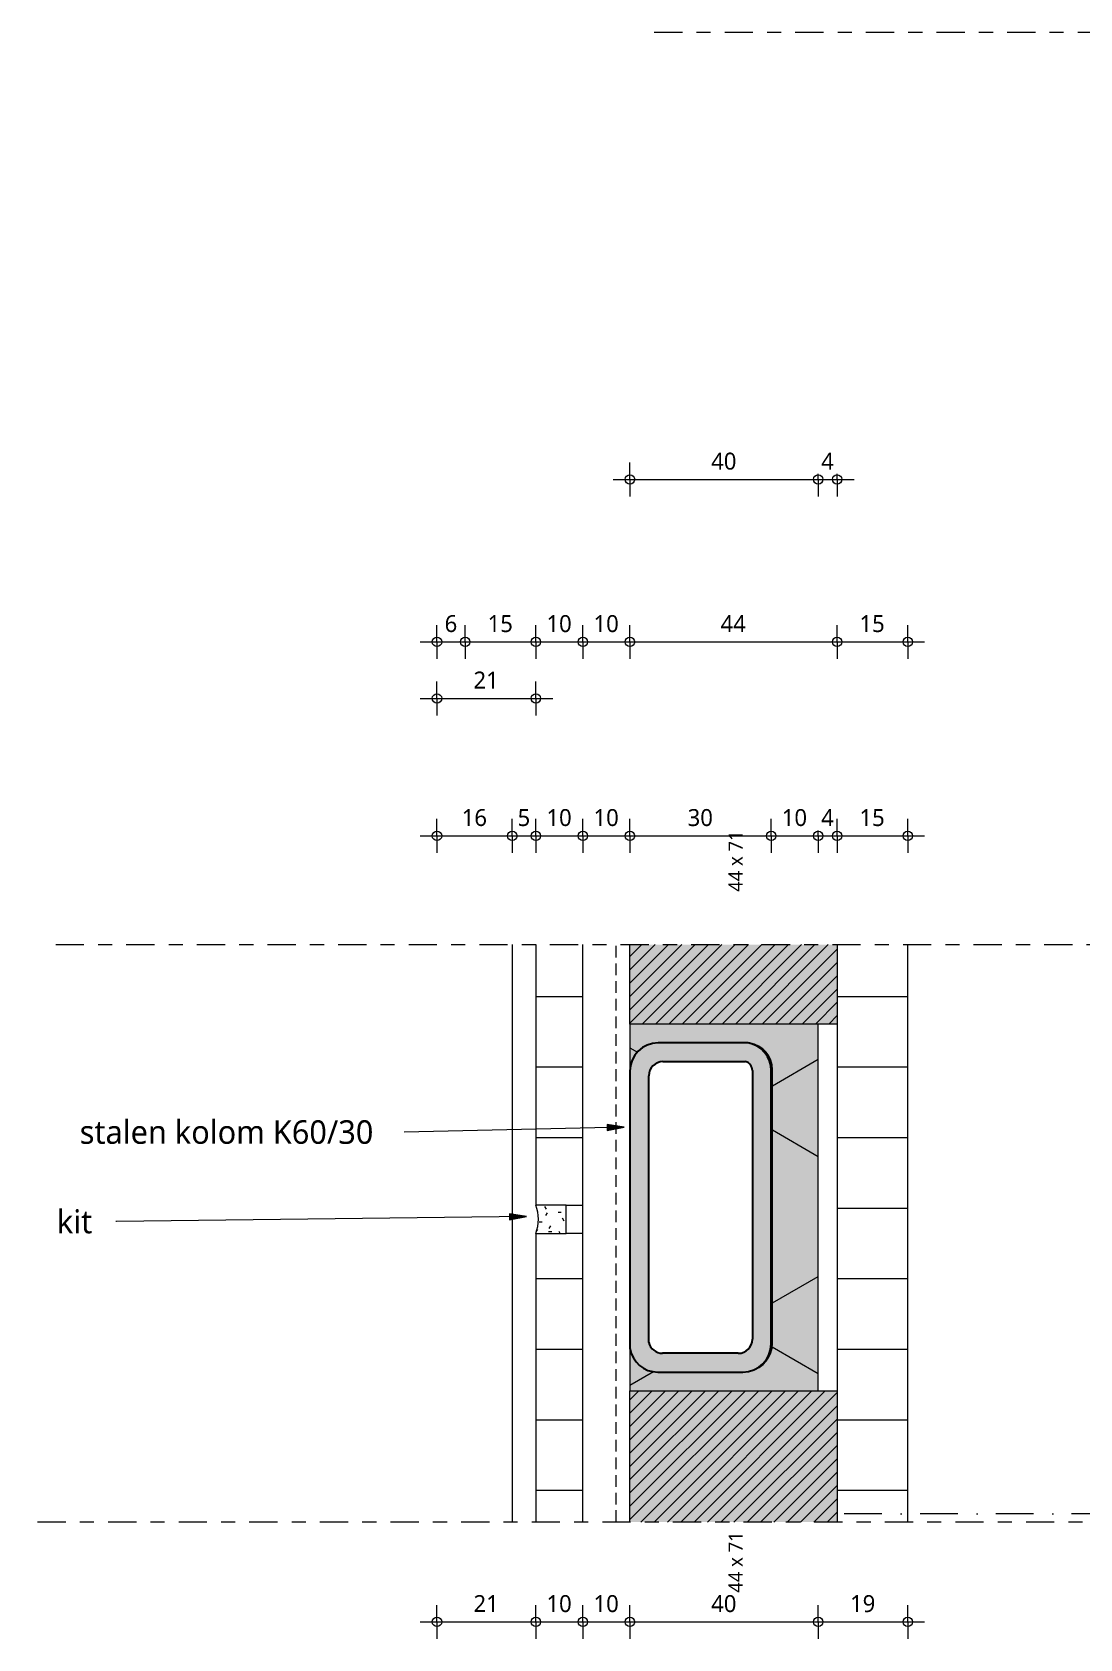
# Model space of a CAD drawing. Header units: millimetres. Extents: x 2457 to 4349, y 3067 to 7524.
# Drawn here: x 2690.9 to 2913.5, y 6838.4 to 7180 of the extents above; entities that cross this region are included whole.
import ezdxf

# ---------------------------------------------------------------- set-up
doc = ezdxf.new("R2010")
doc.units = ezdxf.units.MM
for name, pattern in [('MV_center', [15, 6, -3, 3, -3]), ('MV_hidden', [3.75, 2.5, -1.25]), ('MV_stramien', [16, 8, -4, 0, -4])]:
    doc.linetypes.add(name, pattern=pattern)
for name, color, linetype, lineweight in [('A-ANNO-DIMS', 211, 'Continuous', 13), ('A-ANNO-DIMS-2', 211, 'Continuous', 13), ('A-ANNO-NOTE', 131, 'Continuous', 18), ('A-DETL', 90, 'Continuous', 13), ('A-DETL-GENF', 92, 'Continuous', 18), ('A-DETL-MEDM', 33, 'Continuous', 25), ('G-ANNO-TEXT', 231, 'Continuous', 13)]:
    doc.layers.add(name, color=color, linetype=linetype, lineweight=lineweight)
doc.styles.add('Segoe UI', font='segoeui.ttf', dxfattribs={"height": 3})
doc.styles.add('Segoe UI_1', font='segoeui.ttf', dxfattribs={"height": 3.6})
doc.styles.add('Segoe UI_3', font='segoeui.ttf', dxfattribs={"height": 5})
doc.dimstyles.new('1_8_mm', dxfattribs={"dimscale": 304.8, "dimtxt": 3.77051, "dimasz": 0.006562, "dimexe": 0.011811, "dimexo": 0.0625, "dimgap": 0.003281, "dimtad": 1, "dimdec": 0, "dimzin": 0, "dimdsep": 46, "dimtxsty": 'Segoe UI_1', "dimblk1": 'DOTBLANK', "dimblk2": 'DOTBLANK', "dimsah": 1, "dimcen": 0.09, "dimdle": 0.011811, "dimazin": 0, "dimtfac": 1, "dimtdec": 4, "dimtix": 1, "dimtmove": 0, "dimatfit": 3, "dimfxl": 0.011811, "dimfxlon": 1, "dimtvp": 1, "dimtfill": 1, "dimtolj": 1, "dimtzin": 0, "dimarcsym": 2})
pattern_1 = [(90, (0, 0), (-15, 9e-16), [])]

# ---------------------------------------------------------------- blocks, each defined once
blk = doc.blocks.new('00 plaatmateriaal1 - d_15 mm-3252142-Details Strandbaak Strandhuis 2_0')
at = {"layer": 'A-DETL-GENF', "lineweight": 13}
h = blk.add_hatch(dxfattribs=at)
h.set_pattern_fill('FP_2', color=256, style=0, pattern_type=2)
h.set_pattern_definition(pattern_1)
h.paths.add_polyline_path([(13.62, -15), (136.38, -15), (136.38, 0), (13.62, 0)])
at = {"layer": 'A-DETL-MEDM', "lineweight": 18}
for p, q in [((119.5, 0), (41.5, 0)), ((13.62, -15), (136.38, -15))]:
    blk.add_line(p, q, dxfattribs=at)
blk = doc.blocks.new('00 plaatmateriaal1 - d_10 mm-3252143-Details Strandbaak Strandhuis 2_0')
at = {"layer": 'A-DETL-GENF', "lineweight": 13}
h = blk.add_hatch(dxfattribs=at)
h.set_pattern_fill('FP_1', color=256, style=0, pattern_type=2)
h.set_pattern_definition([(270, (0, 0), (-15, -9e-16), [])])
h.paths.add_polyline_path([(13.62, 10), (13.62, 0), (75, 0), (75, 10), (56.4, 10)])
at = {"layer": 'A-DETL-MEDM', "lineweight": 18}
for p, q in [((75, 10), (13.62, 10)), ((75, 0), (75, 3.55)), ((13.62, 0), (75, 0))]:
    blk.add_line(p, q, dxfattribs=at)
blk = doc.blocks.new('42 isolatie - Type 1-3778979-Details Strandbaak Strandhuis 2_0')
at = {"layer": 'A-DETL-GENF'}
blk.add_hatch(color=256, dxfattribs=at).paths.add_polyline_path([(108.78, -16.66), (108.78, -0.8), (30.78, -0.8), (30.78, -40.8), (40.78, -40.8), (39.23, -40.6), (37.78, -40), (36.54, -39.04), (35.58, -37.8), (34.98, -36.35), (34.78, -34.8), (34.78, -15.36), (35.17, -14.04), (35.86, -12.84), (36.82, -11.85), (37.89, -11.14), (39.16, -10.68), (40.5, -10.52), (98.64, -10.52), (100.23, -10.73), (101.78, -11.4), (103.02, -12.37), (103.97, -13.63), (104.57, -15.11), (104.78, -16.8), (104.78, -34.88), (104.61, -36.28), (104.13, -37.59), (103.33, -38.79), (102.33, -39.72), (101.12, -40.41), (99.78, -40.8), (108.78, -40.8), (108.78, -16.8)])
at = {"layer": 'A-DETL-GENF', "lineweight": 13}
h = blk.add_hatch(dxfattribs=at)
h.set_pattern_fill('FP_7', color=256, style=0, pattern_type=2)
h.set_pattern_definition([(300, (0, 0), (-34.641, -20), []), (240, (0, 0), (-34.641, 20), [])])
h.paths.add_polyline_path([(108.78, -16.66), (108.78, -0.8), (30.78, -0.8), (30.78, -40.8), (40.78, -40.8), (39.23, -40.6), (37.78, -40), (36.54, -39.04), (35.58, -37.8), (34.98, -36.35), (34.78, -34.8), (34.78, -15.36), (35.17, -14.04), (35.86, -12.84), (36.82, -11.85), (37.89, -11.14), (39.16, -10.68), (40.5, -10.52), (98.64, -10.52), (100.23, -10.73), (101.78, -11.4), (103.02, -12.37), (103.97, -13.63), (104.57, -15.11), (104.78, -16.8), (104.78, -34.88), (104.61, -36.28), (104.13, -37.59), (103.33, -38.79), (102.33, -39.72), (101.12, -40.41), (99.78, -40.8), (108.78, -40.8), (108.78, -16.8)])
at = {"layer": 'A-DETL-GENF'}
for p, q in [((108.78, -0.8), (30.78, -0.8)), ((108.78, -0.8), (30.78, -0.8)), ((30.78, -40.8), (40.78, -40.8)), ((30.78, -40.8), (40.78, -40.8)), ((99.78, -40.8), (108.78, -40.8)), ((99.78, -40.8), (108.78, -40.8))]:
    blk.add_line(p, q, dxfattribs=at)
blk = doc.blocks.new('00 plaatmateriaal1 - d_10 mm-3252145-Details Strandbaak Strandhuis 2_0')
at = {"layer": 'A-DETL-GENF', "lineweight": 13}
h = blk.add_hatch(dxfattribs=at)
h.set_pattern_fill('FP_2', color=256, style=0, pattern_type=2)
h.set_pattern_definition(pattern_1)
h.paths.add_polyline_path([(75, -9.53), (75, 0), (19.62, 0), (19.62, -10), (75, -10)])
at = {"layer": 'A-DETL-MEDM', "lineweight": 18}
for p, q in [((75, 0), (19.62, 0)), ((75, -3.55), (75, 0)), ((19.62, -10), (75, -10))]:
    blk.add_line(p, q, dxfattribs=at)
blk = doc.blocks.new('00 hout_rechthoekig_sls - Vuren 44x71-V4-Details Strandbaak Strandhuis 2_0')
at = {"layer": 'A-DETL-GENF', "lineweight": 13}
blk.add_hatch(color=256, dxfattribs=at).paths.add_polyline_path([(71, 0), (54.12, 0), (54.12, -44), (71, -44), (71, -40.43)])
at = {"layer": 'A-DETL-MEDM', "lineweight": 13}
h = blk.add_hatch(dxfattribs=at)
h.set_pattern_fill('FP_10', color=256, style=0, pattern_type=2)
h.set_pattern_definition([(135, (7040.142, -2861.885), (-1.41421356, -1.41421356), [])])
h.paths.add_polyline_path([(71, 0), (54.12, 0), (54.12, -44), (71, -44), (71, -40.43)])
at = {"layer": 'A-DETL-MEDM', "lineweight": 18}
for p, q in [((54.12, 0), (71, 0)), ((71, 0), (71, -44)), ((71, 0), (71, -44)), ((71, 0), (71, -44)), ((71, -44), (54.12, -44)), ((71, -44), (54.12, -44))]:
    blk.add_line(p, q, dxfattribs=at)
blk = doc.blocks.new('00 hout_rechthoekig_sls - Vuren 44x71-V5-Details Strandbaak Strandhuis 2_0')
at = {"layer": 'A-DETL-GENF', "lineweight": 13}
blk.add_hatch(color=256, dxfattribs=at).paths.add_polyline_path([(27.88, -40.43), (27.88, 0), (0, 0), (0, -44), (27.88, -44)])
at = {"layer": 'A-DETL-MEDM', "lineweight": 13}
h = blk.add_hatch(dxfattribs=at)
h.set_pattern_fill('FP_11', color=256, style=0, pattern_type=2)
h.set_pattern_definition([(135, (6891.142, -2861.885), (-1.41421356, -1.41421356), [])])
h.paths.add_polyline_path([(27.88, -40.43), (27.88, 0), (0, 0), (0, -44), (27.88, -44)])
at = {"layer": 'A-DETL-MEDM', "lineweight": 18}
for p, q in [((0, 0), (27.88, 0)), ((0, -44), (0, 0)), ((27.88, -44), (0, -44)), ((27.88, -44), (0, -44))]:
    blk.add_line(p, q, dxfattribs=at)
blk = doc.blocks.new('NLRS_00_DI_maskeer - Type 1-4234790-Details Strandbaak Strandhuis 2_0')
at = {"layer": 'A-DETL-GENF', "linetype": 'MV_center'}
for p, q in [((-100, 0), (147.13, 0)), ((157.13, 0), (179, 0))]:
    blk.add_line(p, q, dxfattribs=at)
blk = doc.blocks.new('NLRS_00_DI_maskeer - Type 1-4234789-Details Strandbaak Strandhuis 2_0')
at = {"layer": 'A-DETL-GENF', "linetype": 'MV_center'}
for p, q in [((177.13, 0), (-100, 0)), ((184, 0), (178.13, 0))]:
    blk.add_line(p, q, dxfattribs=at)
blk = doc.blocks.new('NLRS_00_DI_maskeer - Type 1-4234794-Details Strandbaak Strandhuis 2_0')
at = {"layer": 'A-DETL-GENF', "linetype": 'MV_center'}
blk.add_line((-100, 0), (240, 0), dxfattribs=at)
blk = doc.blocks.new('DIMBLOCK19-Details Strandbaak Strandhuis 2_0')
at = {"layer": 'A-ANNO-DIMS-2'}
for p, q in [((2776.89, 7050.36), (2776.89, 7053.96)), ((2782.89, 7050.36), (2782.89, 7053.96)), ((2773.29, 7050.36), (2782.89, 7050.36)), ((2776.89, 7050.36), (2776.89, 7046.76)), ((2782.89, 7050.36), (2782.89, 7046.76))]:
    blk.add_line(p, q, dxfattribs=at)
for centre in [(2776.89, 7050.36), (2782.89, 7050.36)]:
    blk.add_circle(centre, 1, dxfattribs=at)
at = {"layer": 'A-ANNO-DIMS-2', "color": 0, "insert": (2778.51, 7056.06), "char_height": 3.6, "width": 3.2906, "attachment_point": 1, "line_spacing_factor": 1.142579, "style": 'Segoe UI_1', "bg_fill": 3, "box_fill_scale": 1.25, "bg_fill_color": 9, "bg_fill_true_color": 13158600, "bg_fill_transparency": 0}
blk.add_mtext('6', dxfattribs=at)
blk = doc.blocks.new('_DotBlank')
at = {"color": 0, "linetype": 'ByBlock', "lineweight": -2}
blk.add_line((-0.5, 0), (-1, 0), dxfattribs=at)
blk.add_circle((0, 0), 0.5, dxfattribs=at)
blk = doc.blocks.new('DIMBLOCK20-Details Strandbaak Strandhuis 2_0')
at = {"layer": 'A-ANNO-DIMS-2'}
for p, q in [((2782.89, 7050.36), (2782.89, 7053.96)), ((2797.89, 7050.36), (2797.89, 7053.96)), ((2782.89, 7050.36), (2797.89, 7050.36)), ((2782.89, 7050.36), (2782.89, 7046.76)), ((2797.89, 7050.36), (2797.89, 7046.76))]:
    blk.add_line(p, q, dxfattribs=at)
for centre in [(2782.89, 7050.36), (2797.89, 7050.36)]:
    blk.add_circle(centre, 1, dxfattribs=at)
at = {"layer": 'A-ANNO-DIMS-2', "color": 0, "insert": (2787.64, 7056.06), "char_height": 3.6, "width": 6.5813, "attachment_point": 1, "line_spacing_factor": 1.142579, "style": 'Segoe UI_1', "bg_fill": 3, "box_fill_scale": 1.25, "bg_fill_color": 9, "bg_fill_true_color": 13158600, "bg_fill_transparency": 0}
blk.add_mtext('15', dxfattribs=at)
blk = doc.blocks.new('DIMBLOCK21-Details Strandbaak Strandhuis 2_0')
at = {"layer": 'A-ANNO-DIMS-2'}
for p, q in [((2797.89, 7050.36), (2797.89, 7053.96)), ((2807.89, 7050.36), (2807.89, 7053.96)), ((2797.89, 7050.36), (2807.89, 7050.36)), ((2797.89, 7050.36), (2797.89, 7046.76)), ((2807.89, 7050.36), (2807.89, 7046.76))]:
    blk.add_line(p, q, dxfattribs=at)
for centre in [(2797.89, 7050.36), (2807.89, 7050.36)]:
    blk.add_circle(centre, 1, dxfattribs=at)
at = {"layer": 'A-ANNO-DIMS-2', "color": 0, "insert": (2800.14, 7056.06), "char_height": 3.6, "width": 6.5813, "attachment_point": 1, "line_spacing_factor": 1.142579, "style": 'Segoe UI_1', "bg_fill": 3, "box_fill_scale": 1.25, "bg_fill_color": 9, "bg_fill_true_color": 13158600, "bg_fill_transparency": 0}
blk.add_mtext('10', dxfattribs=at)
blk = doc.blocks.new('DIMBLOCK22-Details Strandbaak Strandhuis 2_0')
at = {"layer": 'A-ANNO-DIMS-2'}
for p, q in [((2807.89, 7050.36), (2807.89, 7053.96)), ((2817.89, 7050.36), (2817.89, 7053.96)), ((2807.89, 7050.36), (2817.89, 7050.36)), ((2807.89, 7050.36), (2807.89, 7046.76)), ((2817.89, 7050.36), (2817.89, 7046.76))]:
    blk.add_line(p, q, dxfattribs=at)
for centre in [(2807.89, 7050.36), (2817.89, 7050.36)]:
    blk.add_circle(centre, 1, dxfattribs=at)
at = {"layer": 'A-ANNO-DIMS-2', "color": 0, "insert": (2810.14, 7056.06), "char_height": 3.6, "width": 6.5813, "attachment_point": 1, "line_spacing_factor": 1.142579, "style": 'Segoe UI_1', "bg_fill": 3, "box_fill_scale": 1.25, "bg_fill_color": 9, "bg_fill_true_color": 13158600, "bg_fill_transparency": 0}
blk.add_mtext('10', dxfattribs=at)
blk = doc.blocks.new('DIMBLOCK23-Details Strandbaak Strandhuis 2_0')
at = {"layer": 'A-ANNO-DIMS-2'}
for p, q in [((2817.89, 7050.36), (2817.89, 7053.96)), ((2861.89, 7050.36), (2861.89, 7053.96)), ((2817.89, 7050.36), (2861.89, 7050.36)), ((2817.89, 7050.36), (2817.89, 7046.76)), ((2861.89, 7050.36), (2861.89, 7046.76))]:
    blk.add_line(p, q, dxfattribs=at)
for centre in [(2817.89, 7050.36), (2861.89, 7050.36)]:
    blk.add_circle(centre, 1, dxfattribs=at)
at = {"layer": 'A-ANNO-DIMS-2', "color": 0, "insert": (2837.14, 7056.06), "char_height": 3.6, "width": 6.5813, "attachment_point": 1, "line_spacing_factor": 1.142579, "style": 'Segoe UI_1', "bg_fill": 3, "box_fill_scale": 1.25, "bg_fill_color": 9, "bg_fill_true_color": 13158600, "bg_fill_transparency": 0}
blk.add_mtext('44', dxfattribs=at)
blk = doc.blocks.new('DIMBLOCK24-Details Strandbaak Strandhuis 2_0')
at = {"layer": 'A-ANNO-DIMS-2'}
for p, q in [((2861.89, 7050.36), (2861.89, 7053.96)), ((2876.89, 7050.36), (2876.89, 7053.96)), ((2861.89, 7050.36), (2880.49, 7050.36)), ((2861.89, 7050.36), (2861.89, 7046.76)), ((2876.89, 7050.36), (2876.89, 7046.76))]:
    blk.add_line(p, q, dxfattribs=at)
for centre in [(2861.89, 7050.36), (2876.89, 7050.36)]:
    blk.add_circle(centre, 1, dxfattribs=at)
at = {"layer": 'A-ANNO-DIMS-2', "color": 0, "insert": (2866.64, 7056.06), "char_height": 3.6, "width": 6.5813, "attachment_point": 1, "line_spacing_factor": 1.142579, "style": 'Segoe UI_1', "bg_fill": 3, "box_fill_scale": 1.25, "bg_fill_color": 9, "bg_fill_true_color": 13158600, "bg_fill_transparency": 0}
blk.add_mtext('15', dxfattribs=at)
blk = doc.blocks.new('DIMBLOCK26-Details Strandbaak Strandhuis 2_0')
at = {"layer": 'A-ANNO-DIMS-2'}
for p, q in [((2776.89, 7038.36), (2776.89, 7041.96)), ((2797.89, 7038.36), (2797.89, 7041.96)), ((2773.29, 7038.36), (2801.49, 7038.36)), ((2776.89, 7038.36), (2776.89, 7034.76)), ((2797.89, 7038.36), (2797.89, 7034.76))]:
    blk.add_line(p, q, dxfattribs=at)
for centre in [(2776.89, 7038.36), (2797.89, 7038.36)]:
    blk.add_circle(centre, 1, dxfattribs=at)
at = {"layer": 'A-ANNO-DIMS-2', "color": 0, "insert": (2784.64, 7044.06), "char_height": 3.6, "width": 6.5813, "attachment_point": 1, "line_spacing_factor": 1.142579, "style": 'Segoe UI_1', "bg_fill": 3, "box_fill_scale": 1.25, "bg_fill_color": 9, "bg_fill_true_color": 13158600, "bg_fill_transparency": 0}
blk.add_mtext('21', dxfattribs=at)
blk = doc.blocks.new('DIMBLOCK31-Details Strandbaak Strandhuis 2_0')
at = {"layer": 'A-ANNO-DIMS-2'}
for p, q in [((2776.89, 6842.03), (2776.89, 6845.63)), ((2797.89, 6842.03), (2797.89, 6845.63)), ((2773.29, 6842.03), (2797.89, 6842.03)), ((2776.89, 6842.03), (2776.89, 6838.43)), ((2797.89, 6842.03), (2797.89, 6838.43))]:
    blk.add_line(p, q, dxfattribs=at)
for centre in [(2776.89, 6842.03), (2797.89, 6842.03)]:
    blk.add_circle(centre, 1, dxfattribs=at)
at = {"layer": 'A-ANNO-DIMS-2', "color": 0, "insert": (2784.64, 6847.73), "char_height": 3.6, "width": 6.5813, "attachment_point": 1, "line_spacing_factor": 1.142579, "style": 'Segoe UI_1', "bg_fill": 3, "box_fill_scale": 1.25, "bg_fill_color": 9, "bg_fill_true_color": 13158600, "bg_fill_transparency": 0}
blk.add_mtext('21', dxfattribs=at)
blk = doc.blocks.new('DIMBLOCK32-Details Strandbaak Strandhuis 2_0')
at = {"layer": 'A-ANNO-DIMS-2'}
for p, q in [((2797.89, 6842.03), (2797.89, 6845.63)), ((2807.89, 6842.03), (2807.89, 6845.63)), ((2797.89, 6842.03), (2807.89, 6842.03)), ((2797.89, 6842.03), (2797.89, 6838.43)), ((2807.89, 6842.03), (2807.89, 6838.43))]:
    blk.add_line(p, q, dxfattribs=at)
for centre in [(2797.89, 6842.03), (2807.89, 6842.03)]:
    blk.add_circle(centre, 1, dxfattribs=at)
at = {"layer": 'A-ANNO-DIMS-2', "color": 0, "insert": (2800.14, 6847.73), "char_height": 3.6, "width": 6.5813, "attachment_point": 1, "line_spacing_factor": 1.142579, "style": 'Segoe UI_1', "bg_fill": 3, "box_fill_scale": 1.25, "bg_fill_color": 9, "bg_fill_true_color": 13158600, "bg_fill_transparency": 0}
blk.add_mtext('10', dxfattribs=at)
blk = doc.blocks.new('DIMBLOCK33-Details Strandbaak Strandhuis 2_0')
at = {"layer": 'A-ANNO-DIMS-2'}
for p, q in [((2807.89, 6842.03), (2807.89, 6845.63)), ((2817.89, 6842.03), (2817.89, 6845.63)), ((2807.89, 6842.03), (2817.89, 6842.03)), ((2807.89, 6842.03), (2807.89, 6838.43)), ((2817.89, 6842.03), (2817.89, 6838.43))]:
    blk.add_line(p, q, dxfattribs=at)
for centre in [(2807.89, 6842.03), (2817.89, 6842.03)]:
    blk.add_circle(centre, 1, dxfattribs=at)
at = {"layer": 'A-ANNO-DIMS-2', "color": 0, "insert": (2810.14, 6847.73), "char_height": 3.6, "width": 6.5813, "attachment_point": 1, "line_spacing_factor": 1.142579, "style": 'Segoe UI_1', "bg_fill": 3, "box_fill_scale": 1.25, "bg_fill_color": 9, "bg_fill_true_color": 13158600, "bg_fill_transparency": 0}
blk.add_mtext('10', dxfattribs=at)
blk = doc.blocks.new('DIMBLOCK34-Details Strandbaak Strandhuis 2_0')
at = {"layer": 'A-ANNO-DIMS-2'}
for p, q in [((2817.89, 6842.03), (2817.89, 6845.63)), ((2857.89, 6842.03), (2857.89, 6845.63)), ((2817.89, 6842.03), (2857.89, 6842.03)), ((2817.89, 6842.03), (2817.89, 6838.43)), ((2857.89, 6842.03), (2857.89, 6838.43))]:
    blk.add_line(p, q, dxfattribs=at)
for centre in [(2817.89, 6842.03), (2857.89, 6842.03)]:
    blk.add_circle(centre, 1, dxfattribs=at)
at = {"layer": 'A-ANNO-DIMS-2', "color": 0, "insert": (2835.14, 6847.73), "char_height": 3.6, "width": 6.5813, "attachment_point": 1, "line_spacing_factor": 1.142579, "style": 'Segoe UI_1', "bg_fill": 3, "box_fill_scale": 1.25, "bg_fill_color": 9, "bg_fill_true_color": 13158600, "bg_fill_transparency": 0}
blk.add_mtext('40', dxfattribs=at)
blk = doc.blocks.new('DIMBLOCK35-Details Strandbaak Strandhuis 2_0')
at = {"layer": 'A-ANNO-DIMS-2'}
for p, q in [((2857.89, 6842.03), (2857.89, 6845.63)), ((2876.89, 6842.03), (2876.89, 6845.63)), ((2857.89, 6842.03), (2880.49, 6842.03)), ((2857.89, 6842.03), (2857.89, 6838.43)), ((2876.89, 6842.03), (2876.89, 6838.43))]:
    blk.add_line(p, q, dxfattribs=at)
for centre in [(2857.89, 6842.03), (2876.89, 6842.03)]:
    blk.add_circle(centre, 1, dxfattribs=at)
at = {"layer": 'A-ANNO-DIMS-2', "color": 0, "insert": (2864.64, 6847.73), "char_height": 3.6, "width": 6.5813, "attachment_point": 1, "line_spacing_factor": 1.142579, "style": 'Segoe UI_1', "bg_fill": 3, "box_fill_scale": 1.25, "bg_fill_color": 9, "bg_fill_true_color": 13158600, "bg_fill_transparency": 0}
blk.add_mtext('19', dxfattribs=at)
blk = doc.blocks.new('DIMBLOCK40-Details Strandbaak Strandhuis 2_0')
at = {"layer": 'A-ANNO-DIMS-2'}
for p, q in [((2776.89, 7009.13), (2776.89, 7012.73)), ((2792.89, 7009.13), (2792.89, 7012.73)), ((2773.29, 7009.13), (2792.89, 7009.13)), ((2776.89, 7009.13), (2776.89, 7005.53)), ((2792.89, 7009.13), (2792.89, 7005.53))]:
    blk.add_line(p, q, dxfattribs=at)
for centre in [(2776.89, 7009.13), (2792.89, 7009.13)]:
    blk.add_circle(centre, 1, dxfattribs=at)
at = {"layer": 'A-ANNO-DIMS-2', "color": 0, "insert": (2782.14, 7014.83), "char_height": 3.6, "width": 6.5813, "attachment_point": 1, "line_spacing_factor": 1.142579, "style": 'Segoe UI_1', "bg_fill": 3, "box_fill_scale": 1.25, "bg_fill_color": 9, "bg_fill_true_color": 13158600, "bg_fill_transparency": 0}
blk.add_mtext('16', dxfattribs=at)
blk = doc.blocks.new('DIMBLOCK41-Details Strandbaak Strandhuis 2_0')
at = {"layer": 'A-ANNO-DIMS-2'}
for p, q in [((2792.89, 7009.13), (2792.89, 7012.73)), ((2797.89, 7009.13), (2797.89, 7012.73)), ((2792.89, 7009.13), (2797.89, 7009.13)), ((2792.89, 7009.13), (2792.89, 7005.53)), ((2797.89, 7009.13), (2797.89, 7005.53))]:
    blk.add_line(p, q, dxfattribs=at)
for centre in [(2792.89, 7009.13), (2797.89, 7009.13)]:
    blk.add_circle(centre, 1, dxfattribs=at)
at = {"layer": 'A-ANNO-DIMS-2', "color": 0, "insert": (2794.01, 7014.83), "char_height": 3.6, "width": 3.2906, "attachment_point": 1, "line_spacing_factor": 1.142579, "style": 'Segoe UI_1', "bg_fill": 3, "box_fill_scale": 1.25, "bg_fill_color": 9, "bg_fill_true_color": 13158600, "bg_fill_transparency": 0}
blk.add_mtext('5', dxfattribs=at)
blk = doc.blocks.new('DIMBLOCK42-Details Strandbaak Strandhuis 2_0')
at = {"layer": 'A-ANNO-DIMS-2'}
for p, q in [((2797.89, 7009.13), (2797.89, 7012.73)), ((2807.89, 7009.13), (2807.89, 7012.73)), ((2797.89, 7009.13), (2807.89, 7009.13)), ((2797.89, 7009.13), (2797.89, 7005.53)), ((2807.89, 7009.13), (2807.89, 7005.53))]:
    blk.add_line(p, q, dxfattribs=at)
for centre in [(2797.89, 7009.13), (2807.89, 7009.13)]:
    blk.add_circle(centre, 1, dxfattribs=at)
at = {"layer": 'A-ANNO-DIMS-2', "color": 0, "insert": (2800.14, 7014.83), "char_height": 3.6, "width": 6.5813, "attachment_point": 1, "line_spacing_factor": 1.142579, "style": 'Segoe UI_1', "bg_fill": 3, "box_fill_scale": 1.25, "bg_fill_color": 9, "bg_fill_true_color": 13158600, "bg_fill_transparency": 0}
blk.add_mtext('10', dxfattribs=at)
blk = doc.blocks.new('DIMBLOCK43-Details Strandbaak Strandhuis 2_0')
at = {"layer": 'A-ANNO-DIMS-2'}
for p, q in [((2807.89, 7009.13), (2807.89, 7012.73)), ((2817.89, 7009.13), (2817.89, 7012.73)), ((2807.89, 7009.13), (2817.89, 7009.13)), ((2807.89, 7009.13), (2807.89, 7005.53)), ((2817.89, 7009.13), (2817.89, 7005.53))]:
    blk.add_line(p, q, dxfattribs=at)
for centre in [(2807.89, 7009.13), (2817.89, 7009.13)]:
    blk.add_circle(centre, 1, dxfattribs=at)
at = {"layer": 'A-ANNO-DIMS-2', "color": 0, "insert": (2810.14, 7014.83), "char_height": 3.6, "width": 6.5813, "attachment_point": 1, "line_spacing_factor": 1.142579, "style": 'Segoe UI_1', "bg_fill": 3, "box_fill_scale": 1.25, "bg_fill_color": 9, "bg_fill_true_color": 13158600, "bg_fill_transparency": 0}
blk.add_mtext('10', dxfattribs=at)
blk = doc.blocks.new('DIMBLOCK44-Details Strandbaak Strandhuis 2_0')
at = {"layer": 'A-ANNO-DIMS-2'}
for p, q in [((2817.89, 7009.13), (2817.89, 7012.73)), ((2847.89, 7009.13), (2847.89, 7012.73)), ((2817.89, 7009.13), (2847.89, 7009.13)), ((2817.89, 7009.13), (2817.89, 7005.53)), ((2847.89, 7009.13), (2847.89, 7005.53))]:
    blk.add_line(p, q, dxfattribs=at)
for centre in [(2817.89, 7009.13), (2847.89, 7009.13)]:
    blk.add_circle(centre, 1, dxfattribs=at)
at = {"layer": 'A-ANNO-DIMS-2', "color": 0, "insert": (2830.14, 7014.83), "char_height": 3.6, "width": 6.5813, "attachment_point": 1, "line_spacing_factor": 1.142579, "style": 'Segoe UI_1', "bg_fill": 3, "box_fill_scale": 1.25, "bg_fill_color": 9, "bg_fill_true_color": 13158600, "bg_fill_transparency": 0}
blk.add_mtext('30', dxfattribs=at)
blk = doc.blocks.new('DIMBLOCK45-Details Strandbaak Strandhuis 2_0')
at = {"layer": 'A-ANNO-DIMS-2'}
for p, q in [((2847.89, 7009.13), (2847.89, 7012.73)), ((2857.89, 7009.13), (2857.89, 7012.73)), ((2847.89, 7009.13), (2857.89, 7009.13)), ((2847.89, 7009.13), (2847.89, 7005.53)), ((2857.89, 7009.13), (2857.89, 7005.53))]:
    blk.add_line(p, q, dxfattribs=at)
for centre in [(2847.89, 7009.13), (2857.89, 7009.13)]:
    blk.add_circle(centre, 1, dxfattribs=at)
at = {"layer": 'A-ANNO-DIMS-2', "color": 0, "insert": (2850.14, 7014.83), "char_height": 3.6, "width": 6.5813, "attachment_point": 1, "line_spacing_factor": 1.142579, "style": 'Segoe UI_1', "bg_fill": 3, "box_fill_scale": 1.25, "bg_fill_color": 9, "bg_fill_true_color": 13158600, "bg_fill_transparency": 0}
blk.add_mtext('10', dxfattribs=at)
blk = doc.blocks.new('DIMBLOCK46-Details Strandbaak Strandhuis 2_0')
at = {"layer": 'A-ANNO-DIMS-2'}
for p, q in [((2857.89, 7009.13), (2857.89, 7012.73)), ((2861.89, 7009.13), (2861.89, 7012.73)), ((2857.89, 7009.13), (2861.89, 7009.13)), ((2857.89, 7009.13), (2857.89, 7005.53)), ((2861.89, 7009.13), (2861.89, 7005.53))]:
    blk.add_line(p, q, dxfattribs=at)
for centre in [(2857.89, 7009.13), (2861.89, 7009.13)]:
    blk.add_circle(centre, 1, dxfattribs=at)
at = {"layer": 'A-ANNO-DIMS-2', "color": 0, "insert": (2858.51, 7014.83), "char_height": 3.6, "width": 3.2906, "attachment_point": 1, "line_spacing_factor": 1.142579, "style": 'Segoe UI_1', "bg_fill": 3, "box_fill_scale": 1.25, "bg_fill_color": 9, "bg_fill_true_color": 13158600, "bg_fill_transparency": 0}
blk.add_mtext('4', dxfattribs=at)
blk = doc.blocks.new('DIMBLOCK47-Details Strandbaak Strandhuis 2_0')
at = {"layer": 'A-ANNO-DIMS-2'}
for p, q in [((2861.89, 7009.13), (2861.89, 7012.73)), ((2876.89, 7009.13), (2876.89, 7012.73)), ((2861.89, 7009.13), (2880.49, 7009.13)), ((2861.89, 7009.13), (2861.89, 7005.53)), ((2876.89, 7009.13), (2876.89, 7005.53))]:
    blk.add_line(p, q, dxfattribs=at)
for centre in [(2861.89, 7009.13), (2876.89, 7009.13)]:
    blk.add_circle(centre, 1, dxfattribs=at)
at = {"layer": 'A-ANNO-DIMS-2', "color": 0, "insert": (2866.64, 7014.83), "char_height": 3.6, "width": 6.5813, "attachment_point": 1, "line_spacing_factor": 1.142579, "style": 'Segoe UI_1', "bg_fill": 3, "box_fill_scale": 1.25, "bg_fill_color": 9, "bg_fill_true_color": 13158600, "bg_fill_transparency": 0}
blk.add_mtext('15', dxfattribs=at)
blk = doc.blocks.new('DIMBLOCK56-Details Strandbaak Strandhuis 2_0')
at = {"layer": 'A-ANNO-DIMS-2'}
for p, q in [((2817.89, 7084.9), (2817.89, 7088.5)), ((2857.89, 7084.9), (2857.89, 7088.5)), ((2814.29, 7084.9), (2857.89, 7084.9)), ((2817.89, 7084.9), (2817.89, 7081.3)), ((2857.89, 7084.9), (2857.89, 7081.3))]:
    blk.add_line(p, q, dxfattribs=at)
for centre in [(2817.89, 7084.9), (2857.89, 7084.9)]:
    blk.add_circle(centre, 1, dxfattribs=at)
at = {"layer": 'A-ANNO-DIMS-2', "color": 0, "insert": (2835.14, 7090.6), "char_height": 3.6, "width": 6.5813, "attachment_point": 1, "line_spacing_factor": 1.142579, "style": 'Segoe UI_1', "bg_fill": 3, "box_fill_scale": 1.25, "bg_fill_color": 9, "bg_fill_true_color": 13158600, "bg_fill_transparency": 0}
blk.add_mtext('40', dxfattribs=at)
blk = doc.blocks.new('DIMBLOCK57-Details Strandbaak Strandhuis 2_0')
at = {"layer": 'A-ANNO-DIMS-2'}
for p, q in [((2857.89, 7084.9), (2857.89, 7088.5)), ((2861.89, 7084.9), (2861.89, 7088.5)), ((2857.89, 7084.9), (2865.49, 7084.9)), ((2857.89, 7084.9), (2857.89, 7081.3)), ((2861.89, 7084.9), (2861.89, 7081.3))]:
    blk.add_line(p, q, dxfattribs=at)
for centre in [(2857.89, 7084.9), (2861.89, 7084.9)]:
    blk.add_circle(centre, 1, dxfattribs=at)
at = {"layer": 'A-ANNO-DIMS-2', "color": 0, "insert": (2858.51, 7090.6), "char_height": 3.6, "width": 3.2906, "attachment_point": 1, "line_spacing_factor": 1.142579, "style": 'Segoe UI_1', "bg_fill": 3, "box_fill_scale": 1.25, "bg_fill_color": 9, "bg_fill_true_color": 13158600, "bg_fill_transparency": 0}
blk.add_mtext('4', dxfattribs=at)

msp = doc.modelspace()

# ---------------------------------------------------------------- hatches: boundary and pattern name
at = {"layer": 'A-DETL-GENF'}
h = msp.add_hatch(color=7, dxfattribs=at)
h.paths.add_polyline_path([(2841.89, 6895.14), (2843.44, 6895.35), (2844.89, 6895.95), (2846.13, 6896.9), (2847.08, 6898.14), (2847.68, 6899.59), (2847.89, 6901.14), (2847.89, 6959.23), (2847.72, 6960.62), (2847.24, 6961.93), (2846.47, 6963.1), (2845.45, 6964.06), (2844.23, 6964.75), (2842.89, 6965.14), (2823.89, 6965.14), (2822.33, 6964.94), (2820.89, 6964.34), (2819.64, 6963.38), (2818.69, 6962.14), (2818.09, 6960.7), (2817.89, 6959.14), (2817.89, 6900.14), (2818.28, 6898.8), (2818.97, 6897.58), (2819.93, 6896.56), (2821.1, 6895.79), (2822.41, 6895.31), (2823.8, 6895.14)])
h.paths.add_polyline_path([(2824.8, 6899.14), (2824.14, 6899.22), (2823.51, 6899.43), (2822.95, 6899.78), (2822.47, 6900.25), (2822.11, 6900.81), (2821.89, 6901.44), (2821.89, 6958.14), (2821.99, 6958.92), (2822.29, 6959.64), (2822.76, 6960.26), (2823.39, 6960.74), (2824.11, 6961.04), (2824.89, 6961.14), (2842.46, 6961.14), (2842.93, 6960.93), (2843.32, 6960.62), (2843.63, 6960.21), (2843.82, 6959.73), (2843.89, 6959.23), (2843.89, 6902.14), (2843.78, 6901.37), (2843.48, 6900.64), (2843.01, 6900.02), (2842.39, 6899.54), (2841.66, 6899.24), (2840.89, 6899.14)])
at = {"layer": 'A-DETL-GENF', "lineweight": 13}
h = msp.add_hatch(dxfattribs=at)
h.set_pattern_fill('FP_6', color=254, style=0, pattern_type=2)
h.set_pattern_definition([(0, (0, 0), (8.128, 2.032), [0.67056, -5.425, 0.67056, -5.425, -32.512]), (0, (0, 0), (8.128, 2.032), [-12.192, 0.67056, -11.521, 0.67056, -5.425, -14.224]), (0, (0, 0), (8.128, 2.032), [-30.48, 0.67056, -3.393, 0.67056, -9.489]), (120, (3.048, 1.016), (-5.8237636, 6.0230545), [0.67056, -5.425, 0.67056, -5.425, -32.512]), (120, (3.048, 1.016), (-5.8237636, 6.0230545), [-12.192, 0.67056, -11.521, 0.67056, -5.425, -14.224]), (120, (3.048, 1.016), (-5.8237636, 6.0230545), [-30.48, 0.67056, -3.393, 0.67056, -9.489]), (240, (4.064, 5.08), (-2.3042364, -8.0550545), [0.67056, -5.425, 0.67056, -5.425, -32.512]), (240, (4.064, 5.08), (-2.3042364, -8.0550545), [-12.192, 0.67056, -11.521, 0.67056, -5.425, -14.224]), (240, (4.064, 5.08), (-2.3042364, -8.0550545), [-30.48, 0.67056, -3.393, 0.67056, -9.489])])
h.paths.add_polyline_path([(2804.33, 6924.64), (2804.33, 6930.64), (2797.89, 6930.64), (2798.36, 6928.66), (2798.36, 6926.62), (2797.89, 6924.64)])
at = {"layer": 'G-ANNO-TEXT'}
for points in [[(2816.63, 6947.23), (2813.02, 6947.78), (2813.04, 6946.51)], [(2795.91, 6928.21), (2792.3, 6928.8), (2792.32, 6927.53)]]:
    msp.add_hatch(color=7, dxfattribs=at).paths.add_polyline_path(points)

# ---------------------------------------------------------------- linework, layer by layer
at = {"layer": 'A-DETL'}
msp.add_line((2792.89, 6986.02), (2792.89, 6863.26), dxfattribs=at)
at = {"layer": 'A-DETL', "linetype": 'MV_hidden', "lineweight": 18}
msp.add_line((2814.95, 6863.26), (2814.95, 6986.02), dxfattribs=at)
at = {"layer": 'A-DETL', "lineweight": 18}
for p, q in [((2843.33, 6965.14), (2842.89, 6965.14)), ((2848.16, 6901.28), (2848.16, 6959.42)), ((2804.33, 6930.64), (2797.89, 6930.64)), ((2804.33, 6924.64), (2804.33, 6930.64)), ((2807.89, 6924.64), (2807.89, 6930.64)), ((2797.89, 6924.64), (2804.33, 6924.64)), ((2841.89, 6895.14), (2842.03, 6895.14))]:
    msp.add_line(p, q, dxfattribs=at)
at = {"layer": 'A-DETL', "linetype": 'MV_stramien', "lineweight": 18}
msp.add_line((2968.01, 6865), (2863.01, 6865), dxfattribs=at)
at = {"layer": 'A-DETL', "lineweight": 18}
for centre, radius, start, end in [((2842.36, 6959.42), 5.81, 0, 80.4023), ((2842.03, 6901.28), 6.14, 283.3243, 0), ((2823.83, 6901.17), 6.03, 269.7596, 270)]:
    msp.add_arc(centre, radius, start, end, dxfattribs=at)
at = {"layer": 'A-DETL'}
msp.add_arc((2789.7, 6927.64), 8.72, 339.8663, 20.1337, dxfattribs=at)
at = {"layer": 'A-DETL-MEDM'}
for p, q in [((2842.89, 6965.14), (2823.89, 6965.14)), ((2824.89, 6961.14), (2842.46, 6961.14)), ((2817.89, 6959.14), (2817.89, 6900.14)), ((2821.89, 6901.44), (2821.89, 6958.14)), ((2843.89, 6959.23), (2843.89, 6902.14)), ((2847.89, 6901.14), (2847.89, 6959.23)), ((2840.89, 6899.14), (2824.8, 6899.14)), ((2823.8, 6895.14), (2841.89, 6895.14))]:
    msp.add_line(p, q, dxfattribs=at)
for centre, radius, start, end in [((2823.89, 6959.14), 6, 90, 180), ((2841.89, 6959.23), 6, 0, 80.4059), ((2824.89, 6958.14), 3, 90, 180), ((2841.89, 6959.23), 2, 0, 73.3434), ((2823.8, 6901.14), 6, 189.5941, 270), ((2824.8, 6902.14), 3, 193.584, 270), ((2840.89, 6902.14), 3, 270, 360), ((2841.89, 6901.14), 6, 270, 0)]:
    msp.add_arc(centre, radius, start, end, dxfattribs=at)
at = {"layer": 'G-ANNO-TEXT', "color": 250}
for p, q in [((2816.63, 6947.23), (2813.02, 6947.78)), ((2813.02, 6947.78), (2813.04, 6946.51)), ((2816.63, 6947.23), (2769.9, 6946.17)), ((2813.04, 6946.51), (2816.63, 6947.23)), ((2708.82, 6927.15), (2708.68, 6927.15)), ((2795.91, 6928.21), (2708.82, 6927.15)), ((2795.91, 6928.21), (2792.3, 6928.8)), ((2792.3, 6928.8), (2792.32, 6927.53)), ((2792.32, 6927.53), (2795.91, 6928.21))]:
    msp.add_line(p, q, dxfattribs=at)

# ---------------------------------------------------------------- block references
at = {"layer": 'A-DETL-GENF', "linetype": 'MV_center'}
for name, p in [('NLRS_00_DI_maskeer - Type 1-4234794-Details Strandbaak Strandhuis 2_0', (2923.01, 7180)), ('NLRS_00_DI_maskeer - Type 1-4234790-Details Strandbaak Strandhuis 2_0', (2795.89, 6986.02)), ('NLRS_00_DI_maskeer - Type 1-4234789-Details Strandbaak Strandhuis 2_0', (2790.89, 6863.26))]:
    msp.add_blockref(name, p, dxfattribs=at)
at = {"layer": 'A-DETL-GENF', "rotation": 269.9999999999997}
msp.add_blockref('42 isolatie - Type 1-3778979-Details Strandbaak Strandhuis 2_0', (2858.69, 6999.92), dxfattribs=at)
at = {"layer": 'A-DETL-MEDM', "lineweight": 18}
for name, p, rotation in [('00 plaatmateriaal1 - d_10 mm-3252145-Details Strandbaak Strandhuis 2_0', (2807.89, 7005.64), 270.000000000001), ('00 plaatmateriaal1 - d_15 mm-3252142-Details Strandbaak Strandhuis 2_0', (2861.89, 6849.64), 90.00000000000014), ('00 plaatmateriaal1 - d_10 mm-3252143-Details Strandbaak Strandhuis 2_0', (2807.89, 6849.64), 89.99999999999896)]:
    msp.add_blockref(name, p, dxfattribs=dict(at, rotation=rotation))
at = {"layer": 'A-DETL-MEDM', "lineweight": 13, "rotation": 269.9999999999993}
for name, p in [('00 hout_rechthoekig_sls - Vuren 44x71-V4-Details Strandbaak Strandhuis 2_0', (2861.89, 7040.14)), ('00 hout_rechthoekig_sls - Vuren 44x71-V5-Details Strandbaak Strandhuis 2_0', (2861.89, 6891.14))]:
    msp.add_blockref(name, p, dxfattribs=at)

# ---------------------------------------------------------------- texts
at = {"layer": 'A-ANNO-NOTE', "lineweight": 13, "char_height": 3, "width": 16.1941, "attachment_point": 1, "rotation": 90, "style": 'Segoe UI'}
for insert in [(2838.83, 6997.25), (2838.83, 6848.25)]:
    msp.add_mtext('44 x 71', dxfattribs=dict(at, insert=insert))
at = {"layer": 'G-ANNO-TEXT', "color": 7, "char_height": 5, "attachment_point": 1, "style": 'Segoe UI_3'}
for s, insert, width in [('stalen kolom K60/30', (2701, 6948.67), 77.443), ('kit', (2696.14, 6929.65), 9.1392)]:
    msp.add_mtext(s, dxfattribs=dict(at, insert=insert, width=width))

# ---------------------------------------------------------------- dimensions: what is measured, and where the dimension line sits
at = {"layer": 'A-ANNO-DIMS'}
for base, p1, p2, override, picture, middle in [((2857.89, 7084.9), (2817.89, 7088.5), (2857.89, 7088.5), {"dimpost": '<>', "dimfxl": 40}, 'DIMBLOCK56-Details Strandbaak Strandhuis 2_0', (2837.89, 7087.76)), ((2782.89, 7050.36), (2776.89, 7053.96), (2782.89, 7053.96), {"dimpost": '<>', "dimfxl": 6}, 'DIMBLOCK19-Details Strandbaak Strandhuis 2_0', (2779.89, 7053.22)), ((2797.89, 7038.36), (2776.89, 7041.96), (2797.89, 7041.96), {"dimpost": '<>', "dimfxl": 21}, 'DIMBLOCK26-Details Strandbaak Strandhuis 2_0', (2787.39, 7041.2)), ((2792.89, 7009.13), (2776.89, 7012.73), (2792.89, 7005.53), {"dimpost": '<>', "dimfxl": 17.54537}, 'DIMBLOCK40-Details Strandbaak Strandhuis 2_0', (2784.89, 7012)), ((2797.89, 6842.03), (2776.89, 6845.63), (2797.89, 6845.63), {"dimpost": '<>', "dimfxl": 21}, 'DIMBLOCK31-Details Strandbaak Strandhuis 2_0', (2787.39, 6844.87))]:
    dim = msp.add_linear_dim(base=base, p1=p1, p2=p2, dimstyle='1_8_mm', override=override, dxfattribs=at)
    dim.commit()
    dim.dimension.update_dxf_attribs({"geometry": picture, "text_midpoint": middle})

# ---------------------------------------------------------------- next in the draw order: dimensions: what is measured, and where the dimension line sits
for base, p1, p2, override, picture, middle in [((2861.89, 7084.9), (2857.89, 7088.5), (2861.89, 7088.5), {"dimpost": '<>', "dimfxl": 4}, 'DIMBLOCK57-Details Strandbaak Strandhuis 2_0', (2859.89, 7087.7)), ((2797.89, 7050.36), (2782.89, 7053.96), (2797.89, 7053.96), {"dimpost": '<>', "dimfxl": 15}, 'DIMBLOCK20-Details Strandbaak Strandhuis 2_0', (2790.39, 7053.23)), ((2797.89, 7009.13), (2792.89, 7005.53), (2797.89, 7005.53), {"dimpost": '<>', "dimfxl": 5}, 'DIMBLOCK41-Details Strandbaak Strandhuis 2_0', (2795.39, 7011.96)), ((2807.89, 6842.03), (2797.89, 6845.63), (2807.89, 6845.63), {"dimpost": '<>', "dimfxl": 10}, 'DIMBLOCK32-Details Strandbaak Strandhuis 2_0', (2802.89, 6844.9))]:
    dim = msp.add_linear_dim(base=base, p1=p1, p2=p2, dimstyle='1_8_mm', override=override, dxfattribs=at)
    dim.commit()
    dim.dimension.update_dxf_attribs({"geometry": picture, "text_midpoint": middle})

# ---------------------------------------------------------------- next in the draw order: dimensions: what is measured, and where the dimension line sits
for base, p1, p2, picture, middle in [((2807.89, 7050.36), (2797.89, 7053.96), (2807.89, 7053.96), 'DIMBLOCK21-Details Strandbaak Strandhuis 2_0', (2802.89, 7053.23)), ((2807.89, 7009.13), (2797.89, 7005.53), (2807.89, 7005.53), 'DIMBLOCK42-Details Strandbaak Strandhuis 2_0', (2802.89, 7012)), ((2817.89, 6842.03), (2807.89, 6845.63), (2817.89, 6845.63), 'DIMBLOCK33-Details Strandbaak Strandhuis 2_0', (2812.89, 6844.9))]:
    dim = msp.add_linear_dim(base=base, p1=p1, p2=p2, dimstyle='1_8_mm', override={"dimpost": '<>', "dimfxl": 10}, dxfattribs=at)
    dim.commit()
    dim.dimension.update_dxf_attribs({"geometry": picture, "text_midpoint": middle})

# ---------------------------------------------------------------- next in the draw order: dimensions: what is measured, and where the dimension line sits
for base, p1, p2, override, picture, middle in [((2817.89, 7050.36), (2807.89, 7053.96), (2817.89, 7053.96), {"dimpost": '<>', "dimfxl": 10}, 'DIMBLOCK22-Details Strandbaak Strandhuis 2_0', (2812.89, 7053.23)), ((2817.89, 7009.13), (2807.89, 7005.53), (2817.89, 7005.53), {"dimpost": '<>', "dimfxl": 10}, 'DIMBLOCK43-Details Strandbaak Strandhuis 2_0', (2812.89, 7012)), ((2857.89, 6842.03), (2817.89, 6845.63), (2857.89, 6845.63), {"dimpost": '<>', "dimfxl": 40}, 'DIMBLOCK34-Details Strandbaak Strandhuis 2_0', (2837.89, 6844.89))]:
    dim = msp.add_linear_dim(base=base, p1=p1, p2=p2, dimstyle='1_8_mm', override=override, dxfattribs=at)
    dim.commit()
    dim.dimension.update_dxf_attribs({"geometry": picture, "text_midpoint": middle})

# ---------------------------------------------------------------- next in the draw order: dimensions: what is measured, and where the dimension line sits
for base, p1, p2, override, picture, middle in [((2861.89, 7050.36), (2817.89, 7053.96), (2861.89, 7053.96), {"dimpost": '<>', "dimfxl": 44}, 'DIMBLOCK23-Details Strandbaak Strandhuis 2_0', (2839.89, 7053.16)), ((2847.89, 7009.13), (2817.89, 7005.53), (2847.89, 7005.53), {"dimpost": '<>', "dimfxl": 30}, 'DIMBLOCK44-Details Strandbaak Strandhuis 2_0', (2832.89, 7011.99)), ((2876.89, 6842.03), (2857.89, 6845.63), (2876.89, 6845.63), {"dimpost": '<>', "dimfxl": 19}, 'DIMBLOCK35-Details Strandbaak Strandhuis 2_0', (2867.39, 6844.9))]:
    dim = msp.add_linear_dim(base=base, p1=p1, p2=p2, dimstyle='1_8_mm', override=override, dxfattribs=at)
    dim.commit()
    dim.dimension.update_dxf_attribs({"geometry": picture, "text_midpoint": middle})

# ---------------------------------------------------------------- next in the draw order: dimensions: what is measured, and where the dimension line sits
for base, p1, p2, override, picture, middle in [((2876.89, 7050.36), (2861.89, 7053.96), (2876.89, 7053.96), {"dimpost": '<>', "dimfxl": 15}, 'DIMBLOCK24-Details Strandbaak Strandhuis 2_0', (2869.39, 7053.23)), ((2857.89, 7009.13), (2847.89, 7005.53), (2857.89, 7005.53), {"dimpost": '<>', "dimfxl": 10}, 'DIMBLOCK45-Details Strandbaak Strandhuis 2_0', (2852.89, 7012))]:
    dim = msp.add_linear_dim(base=base, p1=p1, p2=p2, dimstyle='1_8_mm', override=override, dxfattribs=at)
    dim.commit()
    dim.dimension.update_dxf_attribs({"geometry": picture, "text_midpoint": middle})

# ---------------------------------------------------------------- next in the draw order: dimensions: what is measured, and where the dimension line sits
dim = msp.add_linear_dim(base=(2861.89, 7009.13), p1=(2857.89, 7005.53), p2=(2861.89, 7005.53), dimstyle='1_8_mm', override={"dimpost": '<>', "dimfxl": 4}, dxfattribs=at)
dim.commit()
dim.dimension.update_dxf_attribs({"geometry": 'DIMBLOCK46-Details Strandbaak Strandhuis 2_0', "text_midpoint": (2859.89, 7011.93)})

# ---------------------------------------------------------------- next in the draw order: dimensions: what is measured, and where the dimension line sits
dim = msp.add_linear_dim(base=(2876.89, 7009.13), p1=(2861.89, 7005.53), p2=(2876.89, 7005.53), dimstyle='1_8_mm', override={"dimpost": '<>', "dimfxl": 15}, dxfattribs=at)
dim.commit()
dim.dimension.update_dxf_attribs({"geometry": 'DIMBLOCK47-Details Strandbaak Strandhuis 2_0', "text_midpoint": (2869.39, 7012)})

doc.saveas('drawing.dxf')
